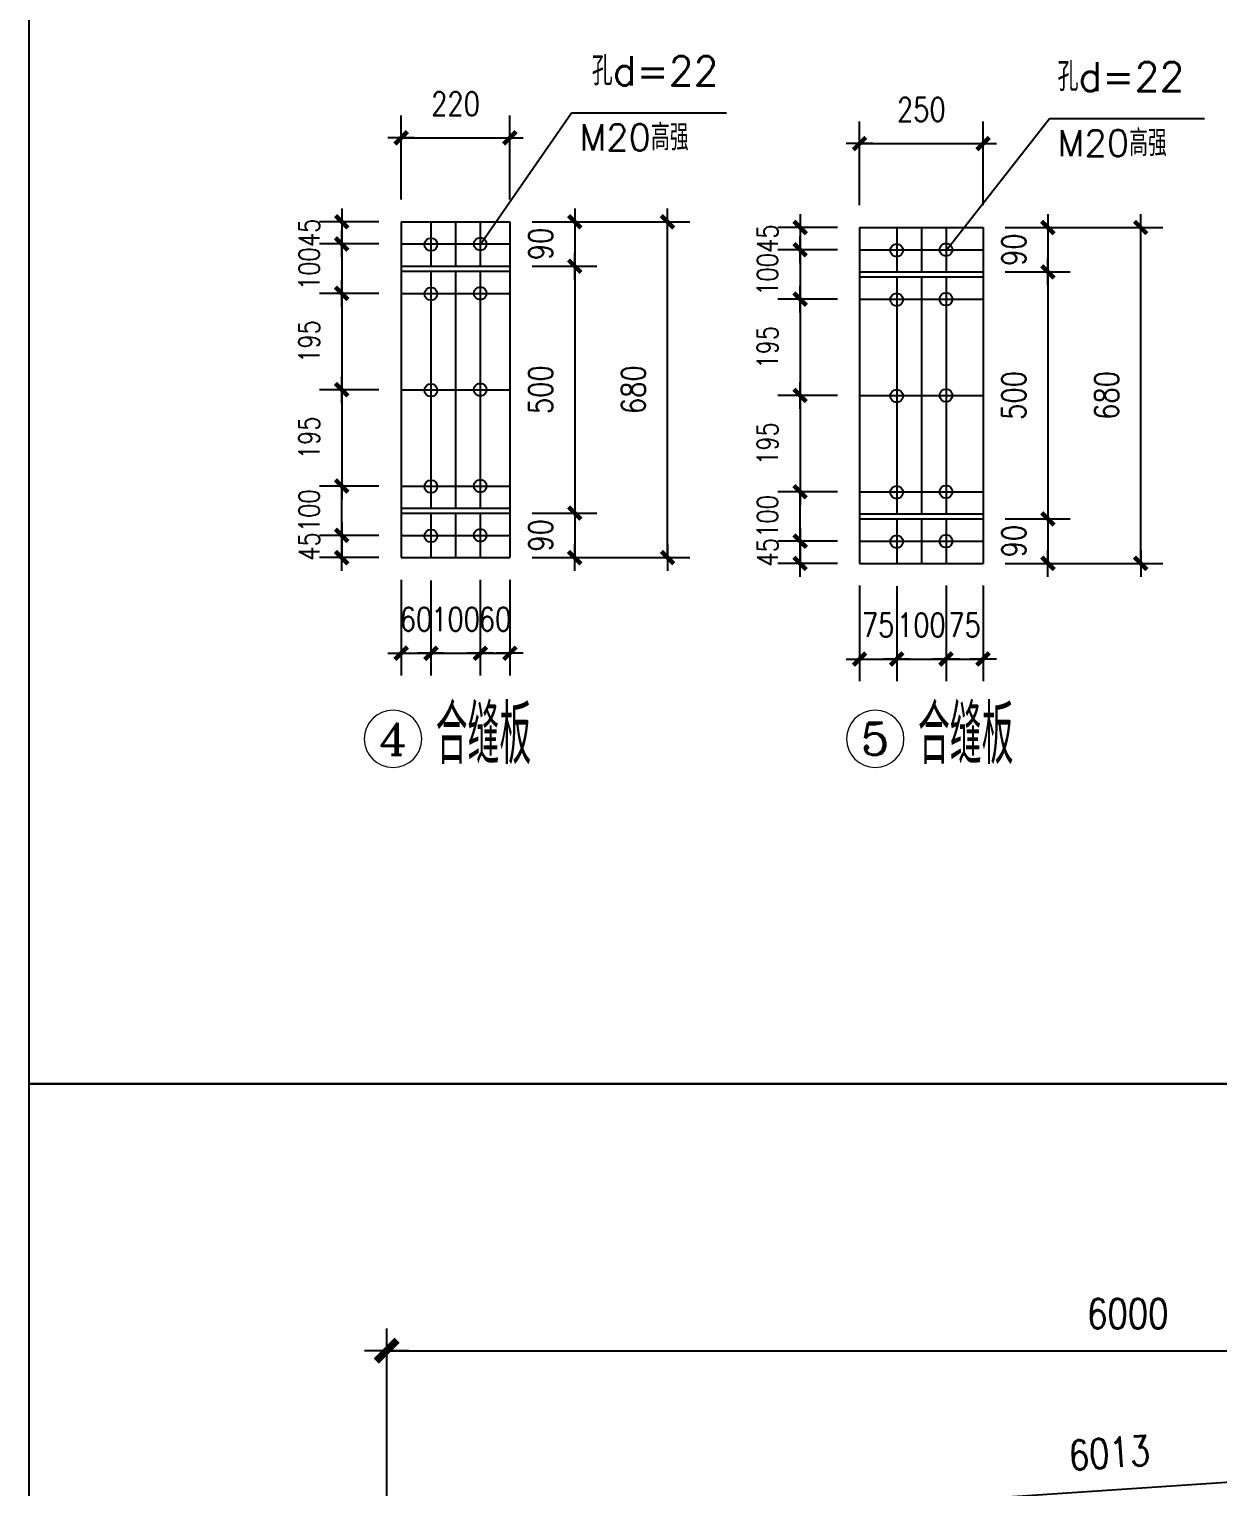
# Model space of a CAD drawing. Header units: millimetres. Extents: x 2451220 to 4527627, y -5186613 to -1639140.
# Drawn here: x 2500480 to 2505292, y -1775874 to -1769972 of the extents above; entities that cross this region are included whole.
import ezdxf
from ezdxf.enums import TextEntityAlignment as Align

# ---------------------------------------------------------------- set-up
doc = ezdxf.new("R2010")
doc.units = ezdxf.units.MM
doc.header["$LTSCALE"] = 1000
doc.header["$PDMODE"] = 34
doc.linetypes.add('CENTER', pattern=[50.8, 31.75, -6.35, 6.35, -6.35])
doc.layers.add('轴线层', color=1, linetype='CENTER', lineweight=15)
doc.layers.add('钢架', color=7, linetype='Continuous', lineweight=25)
doc.styles.add('COMPLEX', font='COMPLEX')
doc.styles.add('DIM_FONT', font='simplex.shx', dxfattribs={"width": 0.8, "bigfont": 'hztxt.shx'})
doc.styles.add('hz', font='gbenor.shx', dxfattribs={"width": 0.75, "height": 100, "bigfont": 'gbcbig.shx'})
doc.styles.get("Standard").update_dxf_attribs({"font": 'txt', "bigfont": 'gbcbig.shx'})
doc.dimstyles.new('WGH(1)', dxfattribs={"dimscale": 1.2, "dimtxt": 100, "dimasz": 0.5, "dimexe": 75, "dimexo": 75, "dimgap": 75, "dimtad": 1, "dimdec": 0, "dimzin": 0, "dimdsep": 46, "dimtxsty": 'DIM_FONT', "dimblk1": '_DIMX', "dimblk2": '_DIMX', "dimsah": 1, "dimcen": 0.09, "dimclrd": 3, "dimclre": 3, "dimclrt": 7, "dimadec": 0, "dimazin": 0, "dimtfac": 1, "dimtdec": 0, "dimtix": 1, "dimtmove": 2, "dimatfit": 3, "dimldrblk": '_DIMX', "dimfxl": 1, "dimtolj": 1, "dimtzin": 0, "dimarcsym": 0})
doc.dimstyles.new('WGH(2)', dxfattribs={"dimscale": 1.2, "dimtxt": 100, "dimasz": 0.5, "dimexe": 75, "dimexo": 75, "dimgap": 75, "dimtad": 1, "dimdec": 0, "dimlfac": 0.5, "dimzin": 0, "dimdsep": 46, "dimtxsty": 'DIM_FONT', "dimblk1": '_DIMX', "dimblk2": '_DIMX', "dimsah": 1, "dimcen": 0.09, "dimclrd": 3, "dimclre": 3, "dimclrt": 7, "dimadec": 0, "dimazin": 0, "dimtfac": 1, "dimtdec": 0, "dimtix": 1, "dimtmove": 2, "dimatfit": 3, "dimldrblk": '_DIMX', "dimfxl": 1, "dimtolj": 1, "dimtzin": 0, "dimarcsym": 0})

# ---------------------------------------------------------------- blocks, each defined once
blk = doc.blocks.new('轴线标号')
at = {"lineweight": 13}
blk.add_circle((0, 0), 0.5, dxfattribs=at)
at = {"layer": '钢架', "lineweight": 13, "style": 'COMPLEX', "width": 1.041667}
blk.add_attdef('A', text='', height=0.56, dxfattribs=at).set_placement((-0.25, -0.28), (0.25, -0.28), align=Align.FIT)
blk = doc.blocks.new('_DIMX')
blk.add_line((-150, 0), (150, 0))
at = {"const_width": 50}
blk.add_lwpolyline([(-70, -70), (70, 70)], dxfattribs=at)
blk = doc.blocks.new('*D2919')
at = {"color": 3, "lineweight": -2}
for p, q in [((2501896.2, -1770751.7), (2501655.4, -1770751.7)), ((2501745.4, -1770751.3), (2501745.4, -1770751)), ((2501745.4, -1770751.7), (2501745.4, -1770841.7)), ((2501896.2, -1770841.7), (2501655.4, -1770841.7)), ((2501745.4, -1770842), (2501745.4, -1770842.4))]:
    blk.add_line(p, q, dxfattribs=at)
at = {"layer": 'Defpoints', "color": 0}
for p in [(2501986.2, -1770751.7), (2501745.4, -1770841.7), (2501986.2, -1770841.7)]:
    blk.add_point(p, dxfattribs=at)
at = {"color": 3, "lineweight": -2, "xscale": 0.36, "yscale": 0.36, "zscale": 0.36}
for p, rotation in [((2501745.4, -1770751.7), 270), ((2501745.4, -1770841.7), 90)]:
    blk.add_blockref('_DIMX', p, dxfattribs=dict(at, rotation=rotation))
at = {"color": 7, "insert": (2501613.4, -1770796.7), "char_height": 84, "attachment_point": 5, "rotation": 90, "style": 'DIM_FONT'}
blk.add_mtext('\\A1;45', dxfattribs=at)
blk = doc.blocks.new('*D2920')
at = {"color": 3, "lineweight": -2}
for p, q in [((2501806.2, -1770841.7), (2501655.4, -1770841.7)), ((2501745.4, -1770841.3), (2501745.4, -1770841)), ((2501745.4, -1770841.7), (2501745.4, -1771041.7)), ((2501896.2, -1771041.7), (2501655.4, -1771041.7)), ((2501745.4, -1771042), (2501745.4, -1771042.4))]:
    blk.add_line(p, q, dxfattribs=at)
at = {"layer": 'Defpoints', "color": 0}
for p in [(2501896.2, -1770841.7), (2501745.4, -1771041.7), (2501986.2, -1771041.7)]:
    blk.add_point(p, dxfattribs=at)
at = {"color": 3, "lineweight": -2, "xscale": 0.36, "yscale": 0.36, "zscale": 0.36}
for p, rotation in [((2501745.4, -1770841.7), 270), ((2501745.4, -1771041.7), 90)]:
    blk.add_blockref('_DIMX', p, dxfattribs=dict(at, rotation=rotation))
at = {"color": 7, "insert": (2501613.4, -1770941.7), "char_height": 84, "attachment_point": 5, "rotation": 90, "style": 'DIM_FONT'}
blk.add_mtext('\\A1;100', dxfattribs=at)
blk = doc.blocks.new('*D2921')
at = {"color": 3, "lineweight": -2}
for p, q in [((2501896.2, -1771041.7), (2501655.4, -1771041.7)), ((2501745.4, -1771042), (2501745.4, -1771431.3)), ((2501896.2, -1771431.7), (2501655.4, -1771431.7))]:
    blk.add_line(p, q, dxfattribs=at)
at = {"layer": 'Defpoints', "color": 0}
for p in [(2501986.2, -1771041.7), (2501745.4, -1771431.7), (2501986.2, -1771431.7)]:
    blk.add_point(p, dxfattribs=at)
at = {"color": 3, "lineweight": -2, "xscale": 0.36, "yscale": 0.36, "zscale": 0.36}
for p, rotation in [((2501745.4, -1771041.7), 90), ((2501745.4, -1771431.7), 270)]:
    blk.add_blockref('_DIMX', p, dxfattribs=dict(at, rotation=rotation))
at = {"color": 7, "insert": (2501613.4, -1771236.7), "char_height": 84, "attachment_point": 5, "rotation": 90, "style": 'DIM_FONT'}
blk.add_mtext('\\A1;195', dxfattribs=at)
blk = doc.blocks.new('*D2922')
at = {"color": 3, "lineweight": -2}
for p, q in [((2501896.2, -1772021.7), (2501655.4, -1772021.7)), ((2501745.4, -1772021.3), (2501745.4, -1772021)), ((2501745.4, -1772021.7), (2501745.4, -1772111.7)), ((2501896.2, -1772111.7), (2501655.4, -1772111.7)), ((2501745.4, -1772112), (2501745.4, -1772112.4))]:
    blk.add_line(p, q, dxfattribs=at)
at = {"layer": 'Defpoints', "color": 0}
for p in [(2501986.2, -1772021.7), (2501745.4, -1772111.7), (2501986.2, -1772111.7)]:
    blk.add_point(p, dxfattribs=at)
at = {"color": 3, "lineweight": -2, "xscale": 0.36, "yscale": 0.36, "zscale": 0.36}
for p, rotation in [((2501745.4, -1772021.7), 270), ((2501745.4, -1772111.7), 90)]:
    blk.add_blockref('_DIMX', p, dxfattribs=dict(at, rotation=rotation))
at = {"color": 7, "insert": (2501613.4, -1772066.7), "char_height": 84, "attachment_point": 5, "rotation": 90, "style": 'DIM_FONT'}
blk.add_mtext('\\A1;45', dxfattribs=at)
blk = doc.blocks.new('*D2923')
at = {"color": 3, "lineweight": -2}
for p, q in [((2501986.2, -1770661.7), (2501986.2, -1770321.8)), ((2502426.2, -1770661.7), (2502426.2, -1770321.8)), ((2501986.6, -1770411.8), (2502425.9, -1770411.8))]:
    blk.add_line(p, q, dxfattribs=at)
at = {"layer": 'Defpoints', "color": 0}
for p in [(2502426.2, -1770411.8), (2501986.2, -1770751.7), (2502426.2, -1770751.7)]:
    blk.add_point(p, dxfattribs=at)
at = {"color": 3, "lineweight": -2, "xscale": 0.36, "yscale": 0.36, "zscale": 0.36, "rotation": 180}
blk.add_blockref('_DIMX', (2501986.2, -1770411.8), dxfattribs=at)
at = {"color": 3, "lineweight": -2, "xscale": 0.36, "yscale": 0.36, "zscale": 0.36}
blk.add_blockref('_DIMX', (2502426.2, -1770411.8), dxfattribs=at)
at = {"color": 7, "insert": (2502206.2, -1770273.8), "char_height": 96, "attachment_point": 5, "style": 'DIM_FONT'}
blk.add_mtext('\\A1;220', dxfattribs=at)
blk = doc.blocks.new('*D940')
at = {"color": 3, "lineweight": -2}
for p, q in [((2502516.2, -1770751.7), (2502778.6, -1770751.7)), ((2502688.6, -1770751.3), (2502688.6, -1770751)), ((2502688.6, -1770751.7), (2502688.6, -1770931.7)), ((2502516.2, -1770931.7), (2502778.6, -1770931.7)), ((2502688.6, -1770932), (2502688.6, -1770932.4))]:
    blk.add_line(p, q, dxfattribs=at)
at = {"layer": 'Defpoints', "color": 0}
for p in [(2502426.2, -1770751.7), (2502426.2, -1770931.7), (2502688.6, -1770931.7)]:
    blk.add_point(p, dxfattribs=at)
at = {"color": 3, "lineweight": -2, "xscale": 0.36, "yscale": 0.36, "zscale": 0.36}
for p, rotation in [((2502688.6, -1770751.7), 270), ((2502688.6, -1770931.7), 90)]:
    blk.add_blockref('_DIMX', p, dxfattribs=dict(at, rotation=rotation))
at = {"color": 7, "insert": (2502550.6, -1770841.7), "char_height": 96, "attachment_point": 5, "rotation": 90, "style": 'DIM_FONT'}
blk.add_mtext('\\A1;90', dxfattribs=at)
blk = doc.blocks.new('*D2924')
at = {"color": 3, "lineweight": -2}
for p, q in [((2502516.2, -1770931.7), (2502778.6, -1770931.7)), ((2502688.6, -1770932), (2502688.6, -1771931.3)), ((2502516.2, -1771931.7), (2502778.6, -1771931.7))]:
    blk.add_line(p, q, dxfattribs=at)
at = {"layer": 'Defpoints', "color": 0}
for p in [(2502426.2, -1770931.7), (2502426.2, -1771931.7), (2502688.6, -1771931.7)]:
    blk.add_point(p, dxfattribs=at)
at = {"color": 3, "lineweight": -2, "xscale": 0.36, "yscale": 0.36, "zscale": 0.36}
for p, rotation in [((2502688.6, -1770931.7), 90), ((2502688.6, -1771931.7), 270)]:
    blk.add_blockref('_DIMX', p, dxfattribs=dict(at, rotation=rotation))
at = {"color": 7, "insert": (2502550.6, -1771431.7), "char_height": 96, "attachment_point": 5, "rotation": 90, "style": 'DIM_FONT'}
blk.add_mtext('\\A1;500', dxfattribs=at)
blk = doc.blocks.new('*D2925')
at = {"color": 3, "lineweight": -2}
for p, q in [((2502516.2, -1771931.7), (2502778.6, -1771931.7)), ((2502688.6, -1771931.3), (2502688.6, -1771931)), ((2502688.6, -1771931.7), (2502688.6, -1772111.7)), ((2502516.2, -1772111.7), (2502778.6, -1772111.7)), ((2502688.6, -1772112), (2502688.6, -1772112.4))]:
    blk.add_line(p, q, dxfattribs=at)
at = {"layer": 'Defpoints', "color": 0}
for p in [(2502426.2, -1771931.7), (2502426.2, -1772111.7), (2502688.6, -1772111.7)]:
    blk.add_point(p, dxfattribs=at)
at = {"color": 3, "lineweight": -2, "xscale": 0.36, "yscale": 0.36, "zscale": 0.36}
for p, rotation in [((2502688.6, -1771931.7), 270), ((2502688.6, -1772111.7), 90)]:
    blk.add_blockref('_DIMX', p, dxfattribs=dict(at, rotation=rotation))
at = {"color": 7, "insert": (2502550.6, -1772021.7), "char_height": 96, "attachment_point": 5, "rotation": 90, "style": 'DIM_FONT'}
blk.add_mtext('\\A1;90', dxfattribs=at)
blk = doc.blocks.new('*D2926')
at = {"color": 3, "lineweight": -2}
for p, q in [((2502516.2, -1770751.7), (2503154.3, -1770751.7)), ((2503064.3, -1772111.3), (2503064.3, -1770752)), ((2502516.2, -1772111.7), (2503154.3, -1772111.7))]:
    blk.add_line(p, q, dxfattribs=at)
at = {"layer": 'Defpoints', "color": 0}
for p in [(2502426.2, -1770751.7), (2503064.3, -1770751.7), (2502426.2, -1772111.7)]:
    blk.add_point(p, dxfattribs=at)
at = {"color": 3, "lineweight": -2, "xscale": 0.36, "yscale": 0.36, "zscale": 0.36}
for p, rotation in [((2503064.3, -1770751.7), 90), ((2503064.3, -1772111.7), 270)]:
    blk.add_blockref('_DIMX', p, dxfattribs=dict(at, rotation=rotation))
at = {"color": 7, "insert": (2502926.3, -1771431.7), "char_height": 96, "attachment_point": 5, "rotation": 90, "style": 'DIM_FONT'}
blk.add_mtext('\\A1;680', dxfattribs=at)
blk = doc.blocks.new('*D941')
at = {"color": 3, "lineweight": -2}
for p, q in [((2501986.2, -1772201.7), (2501986.2, -1772589.1)), ((2502106.5, -1772203.8), (2502106.5, -1772589.1)), ((2501985.9, -1772499.1), (2501985.5, -1772499.1)), ((2501986.2, -1772499.1), (2502106.5, -1772499.1)), ((2502106.8, -1772499.1), (2502107.2, -1772499.1))]:
    blk.add_line(p, q, dxfattribs=at)
at = {"layer": 'Defpoints', "color": 0}
for p in [(2501986.2, -1772111.7), (2502106.5, -1772113.8), (2502106.5, -1772499.1)]:
    blk.add_point(p, dxfattribs=at)
at = {"color": 3, "lineweight": -2, "xscale": 0.36, "yscale": 0.36, "zscale": 0.36}
blk.add_blockref('_DIMX', (2501986.2, -1772499.1), dxfattribs=at)
at = {"color": 3, "lineweight": -2, "xscale": 0.36, "yscale": 0.36, "zscale": 0.36, "rotation": 180}
blk.add_blockref('_DIMX', (2502106.5, -1772499.1), dxfattribs=at)
at = {"color": 7, "insert": (2502046.3, -1772361.1), "char_height": 96, "attachment_point": 5, "style": 'DIM_FONT'}
blk.add_mtext('\\A1;60', dxfattribs=at)
blk = doc.blocks.new('*D2927')
at = {"color": 3, "lineweight": -2}
for p, q in [((2502106.5, -1772203.8), (2502106.5, -1772589.1)), ((2502306.2, -1772201.7), (2502306.2, -1772589.1)), ((2502106.1, -1772499.1), (2502105.7, -1772499.1)), ((2502106.5, -1772499.1), (2502306.2, -1772499.1)), ((2502306.6, -1772499.1), (2502306.9, -1772499.1))]:
    blk.add_line(p, q, dxfattribs=at)
at = {"layer": 'Defpoints', "color": 0}
for p in [(2502106.5, -1772113.8), (2502306.2, -1772111.7), (2502306.2, -1772499.1)]:
    blk.add_point(p, dxfattribs=at)
at = {"color": 3, "lineweight": -2, "xscale": 0.36, "yscale": 0.36, "zscale": 0.36}
blk.add_blockref('_DIMX', (2502106.5, -1772499.1), dxfattribs=at)
at = {"color": 3, "lineweight": -2, "xscale": 0.36, "yscale": 0.36, "zscale": 0.36, "rotation": 180}
blk.add_blockref('_DIMX', (2502306.2, -1772499.1), dxfattribs=at)
at = {"color": 7, "insert": (2502206.3, -1772361.1), "char_height": 96, "attachment_point": 5, "style": 'DIM_FONT'}
blk.add_mtext('\\A1;100', dxfattribs=at)
blk = doc.blocks.new('*D2928')
at = {"color": 3, "lineweight": -2}
for p, q in [((2502306.2, -1772201.7), (2502306.2, -1772589.1)), ((2502426.2, -1772201.7), (2502426.2, -1772589.1)), ((2502305.9, -1772499.1), (2502305.5, -1772499.1)), ((2502306.2, -1772499.1), (2502426.2, -1772499.1)), ((2502426.6, -1772499.1), (2502426.9, -1772499.1))]:
    blk.add_line(p, q, dxfattribs=at)
at = {"layer": 'Defpoints', "color": 0}
for p in [(2502306.2, -1772111.7), (2502426.2, -1772111.7), (2502426.2, -1772499.1)]:
    blk.add_point(p, dxfattribs=at)
at = {"color": 3, "lineweight": -2, "xscale": 0.36, "yscale": 0.36, "zscale": 0.36}
blk.add_blockref('_DIMX', (2502306.2, -1772499.1), dxfattribs=at)
at = {"color": 3, "lineweight": -2, "xscale": 0.36, "yscale": 0.36, "zscale": 0.36, "rotation": 180}
blk.add_blockref('_DIMX', (2502426.2, -1772499.1), dxfattribs=at)
at = {"color": 7, "insert": (2502366.2, -1772361.1), "char_height": 96, "attachment_point": 5, "style": 'DIM_FONT'}
blk.add_mtext('\\A1;60', dxfattribs=at)
blk = doc.blocks.new('*D2929')
at = {"color": 3, "lineweight": -2}
for p, q in [((2501896.2, -1771821.7), (2501655.4, -1771821.7)), ((2501745.4, -1771821.3), (2501745.4, -1771821)), ((2501745.4, -1772021.7), (2501745.4, -1771821.7)), ((2501806.2, -1772021.7), (2501655.4, -1772021.7)), ((2501745.4, -1772022), (2501745.4, -1772022.4))]:
    blk.add_line(p, q, dxfattribs=at)
at = {"layer": 'Defpoints', "color": 0}
for p in [(2501745.4, -1771821.7), (2501986.2, -1771821.7), (2501896.2, -1772021.7)]:
    blk.add_point(p, dxfattribs=at)
at = {"color": 3, "lineweight": -2, "xscale": 0.36, "yscale": 0.36, "zscale": 0.36}
for p, rotation in [((2501745.4, -1771821.7), 270), ((2501745.4, -1772021.7), 90)]:
    blk.add_blockref('_DIMX', p, dxfattribs=dict(at, rotation=rotation))
at = {"color": 7, "insert": (2501613.4, -1771921.7), "char_height": 84, "attachment_point": 5, "rotation": 90, "style": 'DIM_FONT'}
blk.add_mtext('\\A1;100', dxfattribs=at)
blk = doc.blocks.new('*D942')
at = {"color": 3, "lineweight": -2}
for p, q in [((2501896.2, -1771431.7), (2501655.4, -1771431.7)), ((2501745.4, -1771432), (2501745.4, -1771821.3)), ((2501896.2, -1771821.7), (2501655.4, -1771821.7))]:
    blk.add_line(p, q, dxfattribs=at)
at = {"layer": 'Defpoints', "color": 0}
for p in [(2501986.2, -1771431.7), (2501745.4, -1771821.7), (2501986.2, -1771821.7)]:
    blk.add_point(p, dxfattribs=at)
at = {"color": 3, "lineweight": -2, "xscale": 0.36, "yscale": 0.36, "zscale": 0.36}
for p, rotation in [((2501745.4, -1771431.7), 90), ((2501745.4, -1771821.7), 270)]:
    blk.add_blockref('_DIMX', p, dxfattribs=dict(at, rotation=rotation))
at = {"color": 7, "insert": (2501613.4, -1771626.7), "char_height": 84, "attachment_point": 5, "rotation": 90, "style": 'DIM_FONT'}
blk.add_mtext('\\A1;195', dxfattribs=at)
blk = doc.blocks.new('*D2930')
at = {"color": 3, "lineweight": -2}
for p, q in [((2503751.8, -1770775), (2503511, -1770775)), ((2503601, -1770774.6), (2503601, -1770774.2)), ((2503601, -1770775), (2503601, -1770865)), ((2503751.8, -1770865), (2503511, -1770865)), ((2503601, -1770865.3), (2503601, -1770865.7))]:
    blk.add_line(p, q, dxfattribs=at)
at = {"layer": 'Defpoints', "color": 0}
for p in [(2503841.8, -1770775), (2503601, -1770865), (2503841.8, -1770865)]:
    blk.add_point(p, dxfattribs=at)
at = {"color": 3, "lineweight": -2, "xscale": 0.36, "yscale": 0.36, "zscale": 0.36}
for p, rotation in [((2503601, -1770775), 270), ((2503601, -1770865), 90)]:
    blk.add_blockref('_DIMX', p, dxfattribs=dict(at, rotation=rotation))
at = {"color": 7, "insert": (2503469, -1770820), "char_height": 84, "attachment_point": 5, "rotation": 90, "style": 'DIM_FONT'}
blk.add_mtext('\\A1;45', dxfattribs=at)
blk = doc.blocks.new('*D2931')
at = {"color": 3, "lineweight": -2}
for p, q in [((2503661.8, -1770865), (2503511, -1770865)), ((2503601, -1770864.6), (2503601, -1770864.2)), ((2503601, -1770865), (2503601, -1771065)), ((2503751.8, -1771065), (2503511, -1771065)), ((2503601, -1771065.3), (2503601, -1771065.7))]:
    blk.add_line(p, q, dxfattribs=at)
at = {"layer": 'Defpoints', "color": 0}
for p in [(2503751.8, -1770865), (2503601, -1771065), (2503841.8, -1771065)]:
    blk.add_point(p, dxfattribs=at)
at = {"color": 3, "lineweight": -2, "xscale": 0.36, "yscale": 0.36, "zscale": 0.36}
for p, rotation in [((2503601, -1770865), 270), ((2503601, -1771065), 90)]:
    blk.add_blockref('_DIMX', p, dxfattribs=dict(at, rotation=rotation))
at = {"color": 7, "insert": (2503469, -1770965), "char_height": 84, "attachment_point": 5, "rotation": 90, "style": 'DIM_FONT'}
blk.add_mtext('\\A1;100', dxfattribs=at)
blk = doc.blocks.new('*D2932')
at = {"color": 3, "lineweight": -2}
for p, q in [((2503751.8, -1771065), (2503511, -1771065)), ((2503601, -1771065.3), (2503601, -1771454.6)), ((2503751.8, -1771455), (2503511, -1771455))]:
    blk.add_line(p, q, dxfattribs=at)
at = {"layer": 'Defpoints', "color": 0}
for p in [(2503841.8, -1771065), (2503601, -1771455), (2503841.8, -1771455)]:
    blk.add_point(p, dxfattribs=at)
at = {"color": 3, "lineweight": -2, "xscale": 0.36, "yscale": 0.36, "zscale": 0.36}
for p, rotation in [((2503601, -1771065), 90), ((2503601, -1771455), 270)]:
    blk.add_blockref('_DIMX', p, dxfattribs=dict(at, rotation=rotation))
at = {"color": 7, "insert": (2503469, -1771260), "char_height": 84, "attachment_point": 5, "rotation": 90, "style": 'DIM_FONT'}
blk.add_mtext('\\A1;195', dxfattribs=at)
blk = doc.blocks.new('*D2933')
at = {"color": 3, "lineweight": -2}
for p, q in [((2503751.8, -1772045), (2503511, -1772045)), ((2503601, -1772044.6), (2503601, -1772044.2)), ((2503601, -1772045), (2503601, -1772135)), ((2503751.8, -1772135), (2503511, -1772135)), ((2503601, -1772135.3), (2503601, -1772135.7))]:
    blk.add_line(p, q, dxfattribs=at)
at = {"layer": 'Defpoints', "color": 0}
for p in [(2503841.8, -1772045), (2503601, -1772135), (2503841.8, -1772135)]:
    blk.add_point(p, dxfattribs=at)
at = {"color": 3, "lineweight": -2, "xscale": 0.36, "yscale": 0.36, "zscale": 0.36}
for p, rotation in [((2503601, -1772045), 270), ((2503601, -1772135), 90)]:
    blk.add_blockref('_DIMX', p, dxfattribs=dict(at, rotation=rotation))
at = {"color": 7, "insert": (2503469, -1772090), "char_height": 84, "attachment_point": 5, "rotation": 90, "style": 'DIM_FONT'}
blk.add_mtext('\\A1;45', dxfattribs=at)
blk = doc.blocks.new('*D2934')
at = {"color": 3, "lineweight": -2}
for p, q in [((2503841.8, -1770685), (2503841.8, -1770345.1)), ((2504341.8, -1770685), (2504341.8, -1770345.1)), ((2503842.2, -1770435.1), (2504341.5, -1770435.1))]:
    blk.add_line(p, q, dxfattribs=at)
at = {"layer": 'Defpoints', "color": 0}
for p in [(2504341.8, -1770435.1), (2503841.8, -1770775), (2504341.8, -1770775)]:
    blk.add_point(p, dxfattribs=at)
at = {"color": 3, "lineweight": -2, "xscale": 0.36, "yscale": 0.36, "zscale": 0.36, "rotation": 180}
blk.add_blockref('_DIMX', (2503841.8, -1770435.1), dxfattribs=at)
at = {"color": 3, "lineweight": -2, "xscale": 0.36, "yscale": 0.36, "zscale": 0.36}
blk.add_blockref('_DIMX', (2504341.8, -1770435.1), dxfattribs=at)
at = {"color": 7, "insert": (2504091.8, -1770297.1), "char_height": 96, "attachment_point": 5, "style": 'DIM_FONT'}
blk.add_mtext('\\A1;250', dxfattribs=at)
blk = doc.blocks.new('*D943')
at = {"color": 3, "lineweight": -2}
for p, q in [((2504431.8, -1770775), (2504694.2, -1770775)), ((2504604.2, -1770774.6), (2504604.2, -1770774.2)), ((2504604.2, -1770775), (2504604.2, -1770955)), ((2504431.8, -1770955), (2504694.2, -1770955)), ((2504604.2, -1770955.3), (2504604.2, -1770955.7))]:
    blk.add_line(p, q, dxfattribs=at)
at = {"layer": 'Defpoints', "color": 0}
for p in [(2504341.8, -1770775), (2504341.8, -1770955), (2504604.2, -1770955)]:
    blk.add_point(p, dxfattribs=at)
at = {"color": 3, "lineweight": -2, "xscale": 0.36, "yscale": 0.36, "zscale": 0.36}
for p, rotation in [((2504604.2, -1770775), 270), ((2504604.2, -1770955), 90)]:
    blk.add_blockref('_DIMX', p, dxfattribs=dict(at, rotation=rotation))
at = {"color": 7, "insert": (2504466.2, -1770865), "char_height": 96, "attachment_point": 5, "rotation": 90, "style": 'DIM_FONT'}
blk.add_mtext('\\A1;90', dxfattribs=at)
blk = doc.blocks.new('*D2935')
at = {"color": 3, "lineweight": -2}
for p, q in [((2504431.8, -1770955), (2504694.2, -1770955)), ((2504604.2, -1770955.3), (2504604.2, -1771954.6)), ((2504431.8, -1771955), (2504694.2, -1771955))]:
    blk.add_line(p, q, dxfattribs=at)
at = {"layer": 'Defpoints', "color": 0}
for p in [(2504341.8, -1770955), (2504341.8, -1771955), (2504604.2, -1771955)]:
    blk.add_point(p, dxfattribs=at)
at = {"color": 3, "lineweight": -2, "xscale": 0.36, "yscale": 0.36, "zscale": 0.36}
for p, rotation in [((2504604.2, -1770955), 90), ((2504604.2, -1771955), 270)]:
    blk.add_blockref('_DIMX', p, dxfattribs=dict(at, rotation=rotation))
at = {"color": 7, "insert": (2504466.2, -1771455), "char_height": 96, "attachment_point": 5, "rotation": 90, "style": 'DIM_FONT'}
blk.add_mtext('\\A1;500', dxfattribs=at)
blk = doc.blocks.new('*D2936')
at = {"color": 3, "lineweight": -2}
for p, q in [((2504431.8, -1771955), (2504694.2, -1771955)), ((2504604.2, -1771954.6), (2504604.2, -1771954.2)), ((2504604.2, -1771955), (2504604.2, -1772135)), ((2504431.8, -1772135), (2504694.2, -1772135)), ((2504604.2, -1772135.3), (2504604.2, -1772135.7))]:
    blk.add_line(p, q, dxfattribs=at)
at = {"layer": 'Defpoints', "color": 0}
for p in [(2504341.8, -1771955), (2504341.8, -1772135), (2504604.2, -1772135)]:
    blk.add_point(p, dxfattribs=at)
at = {"color": 3, "lineweight": -2, "xscale": 0.36, "yscale": 0.36, "zscale": 0.36}
for p, rotation in [((2504604.2, -1771955), 270), ((2504604.2, -1772135), 90)]:
    blk.add_blockref('_DIMX', p, dxfattribs=dict(at, rotation=rotation))
at = {"color": 7, "insert": (2504466.2, -1772045), "char_height": 96, "attachment_point": 5, "rotation": 90, "style": 'DIM_FONT'}
blk.add_mtext('\\A1;90', dxfattribs=at)
blk = doc.blocks.new('*D2937')
at = {"color": 3, "lineweight": -2}
for p, q in [((2504431.8, -1770775), (2505069.8, -1770775)), ((2504979.8, -1772134.6), (2504979.8, -1770775.3)), ((2504431.8, -1772135), (2505069.8, -1772135))]:
    blk.add_line(p, q, dxfattribs=at)
at = {"layer": 'Defpoints', "color": 0}
for p in [(2504341.8, -1770775), (2504979.8, -1770775), (2504341.8, -1772135)]:
    blk.add_point(p, dxfattribs=at)
at = {"color": 3, "lineweight": -2, "xscale": 0.36, "yscale": 0.36, "zscale": 0.36}
for p, rotation in [((2504979.8, -1770775), 90), ((2504979.8, -1772135), 270)]:
    blk.add_blockref('_DIMX', p, dxfattribs=dict(at, rotation=rotation))
at = {"color": 7, "insert": (2504841.8, -1771455), "char_height": 96, "attachment_point": 5, "rotation": 90, "style": 'DIM_FONT'}
blk.add_mtext('\\A1;680', dxfattribs=at)
blk = doc.blocks.new('*D944')
at = {"color": 3, "lineweight": -2}
for p, q in [((2503841.8, -1772225), (2503841.8, -1772612.4)), ((2503992.1, -1772227.1), (2503992.1, -1772612.4)), ((2503841.5, -1772522.4), (2503841.1, -1772522.4)), ((2503841.8, -1772522.4), (2503992.1, -1772522.4)), ((2503992.4, -1772522.4), (2503992.8, -1772522.4))]:
    blk.add_line(p, q, dxfattribs=at)
at = {"layer": 'Defpoints', "color": 0}
for p in [(2503841.8, -1772135), (2503992.1, -1772137.1), (2503992.1, -1772522.4)]:
    blk.add_point(p, dxfattribs=at)
at = {"color": 3, "lineweight": -2, "xscale": 0.36, "yscale": 0.36, "zscale": 0.36}
blk.add_blockref('_DIMX', (2503841.8, -1772522.4), dxfattribs=at)
at = {"color": 3, "lineweight": -2, "xscale": 0.36, "yscale": 0.36, "zscale": 0.36, "rotation": 180}
blk.add_blockref('_DIMX', (2503992.1, -1772522.4), dxfattribs=at)
at = {"color": 7, "insert": (2503916.9, -1772384.4), "char_height": 96, "attachment_point": 5, "style": 'DIM_FONT'}
blk.add_mtext('\\A1;75', dxfattribs=at)
blk = doc.blocks.new('*D2938')
at = {"color": 3, "lineweight": -2}
for p, q in [((2503992.1, -1772227.1), (2503992.1, -1772612.4)), ((2504191.8, -1772225), (2504191.8, -1772612.4)), ((2503991.7, -1772522.4), (2503991.3, -1772522.4)), ((2503992.1, -1772522.4), (2504191.8, -1772522.4)), ((2504192.2, -1772522.4), (2504192.5, -1772522.4))]:
    blk.add_line(p, q, dxfattribs=at)
at = {"layer": 'Defpoints', "color": 0}
for p in [(2503992.1, -1772137.1), (2504191.8, -1772135), (2504191.8, -1772522.4)]:
    blk.add_point(p, dxfattribs=at)
at = {"color": 3, "lineweight": -2, "xscale": 0.36, "yscale": 0.36, "zscale": 0.36}
blk.add_blockref('_DIMX', (2503992.1, -1772522.4), dxfattribs=at)
at = {"color": 3, "lineweight": -2, "xscale": 0.36, "yscale": 0.36, "zscale": 0.36, "rotation": 180}
blk.add_blockref('_DIMX', (2504191.8, -1772522.4), dxfattribs=at)
at = {"color": 7, "insert": (2504091.9, -1772384.4), "char_height": 96, "attachment_point": 5, "style": 'DIM_FONT'}
blk.add_mtext('\\A1;100', dxfattribs=at)
blk = doc.blocks.new('*D2939')
at = {"color": 3, "lineweight": -2}
for p, q in [((2504191.8, -1772225), (2504191.8, -1772612.4)), ((2504341.8, -1772225), (2504341.8, -1772612.4)), ((2504191.5, -1772522.4), (2504191.1, -1772522.4)), ((2504191.8, -1772522.4), (2504341.8, -1772522.4)), ((2504342.2, -1772522.4), (2504342.5, -1772522.4))]:
    blk.add_line(p, q, dxfattribs=at)
at = {"layer": 'Defpoints', "color": 0}
for p in [(2504191.8, -1772135), (2504341.8, -1772135), (2504341.8, -1772522.4)]:
    blk.add_point(p, dxfattribs=at)
at = {"color": 3, "lineweight": -2, "xscale": 0.36, "yscale": 0.36, "zscale": 0.36}
blk.add_blockref('_DIMX', (2504191.8, -1772522.4), dxfattribs=at)
at = {"color": 3, "lineweight": -2, "xscale": 0.36, "yscale": 0.36, "zscale": 0.36, "rotation": 180}
blk.add_blockref('_DIMX', (2504341.8, -1772522.4), dxfattribs=at)
at = {"color": 7, "insert": (2504266.8, -1772384.4), "char_height": 96, "attachment_point": 5, "style": 'DIM_FONT'}
blk.add_mtext('\\A1;75', dxfattribs=at)
blk = doc.blocks.new('*D2940')
at = {"color": 3, "lineweight": -2}
for p, q in [((2503751.8, -1771845), (2503511, -1771845)), ((2503601, -1771844.6), (2503601, -1771844.2)), ((2503601, -1772045), (2503601, -1771845)), ((2503661.8, -1772045), (2503511, -1772045)), ((2503601, -1772045.3), (2503601, -1772045.7))]:
    blk.add_line(p, q, dxfattribs=at)
at = {"layer": 'Defpoints', "color": 0}
for p in [(2503601, -1771845), (2503841.8, -1771845), (2503751.8, -1772045)]:
    blk.add_point(p, dxfattribs=at)
at = {"color": 3, "lineweight": -2, "xscale": 0.36, "yscale": 0.36, "zscale": 0.36}
for p, rotation in [((2503601, -1771845), 270), ((2503601, -1772045), 90)]:
    blk.add_blockref('_DIMX', p, dxfattribs=dict(at, rotation=rotation))
at = {"color": 7, "insert": (2503469, -1771945), "char_height": 84, "attachment_point": 5, "rotation": 90, "style": 'DIM_FONT'}
blk.add_mtext('\\A1;100', dxfattribs=at)
blk = doc.blocks.new('*D945')
at = {"color": 3, "lineweight": -2}
for p, q in [((2503751.8, -1771455), (2503511, -1771455)), ((2503601, -1771455.3), (2503601, -1771844.6)), ((2503751.8, -1771845), (2503511, -1771845))]:
    blk.add_line(p, q, dxfattribs=at)
at = {"layer": 'Defpoints', "color": 0}
for p in [(2503841.8, -1771455), (2503601, -1771845), (2503841.8, -1771845)]:
    blk.add_point(p, dxfattribs=at)
at = {"color": 3, "lineweight": -2, "xscale": 0.36, "yscale": 0.36, "zscale": 0.36}
for p, rotation in [((2503601, -1771455), 90), ((2503601, -1771845), 270)]:
    blk.add_blockref('_DIMX', p, dxfattribs=dict(at, rotation=rotation))
at = {"color": 7, "insert": (2503469, -1771650), "char_height": 84, "attachment_point": 5, "rotation": 90, "style": 'DIM_FONT'}
blk.add_mtext('\\A1;195', dxfattribs=at)
blk = doc.blocks.new('*D2950')
at = {"color": 3, "lineweight": -2}
for p, q in [((2507921.5, -1776563.7), (2507857.1, -1775596.9)), ((2501863.7, -1776086.6), (2507862.5, -1775686.7)), ((2501921.5, -1776963.7), (2501857.1, -1775996.9))]:
    blk.add_line(p, q, dxfattribs=at)
at = {"layer": 'Defpoints', "color": 0}
for p in [(2507863.1, -1775686.7), (2507927.5, -1776653.5), (2501927.5, -1777053.5)]:
    blk.add_point(p, dxfattribs=at)
at = {"color": 3, "lineweight": -2, "xscale": 0.6, "yscale": 0.6, "zscale": 0.6}
for p, rotation in [((2507863.1, -1775686.7), 3.814074834285632), ((2501863.1, -1776086.7), 183.8140748342857)]:
    blk.add_blockref('_DIMX', p, dxfattribs=dict(at, rotation=rotation))
at = {"color": 7, "insert": (2504853.1, -1775737), "char_height": 120, "attachment_point": 5, "rotation": 3.81407, "style": 'DIM_FONT'}
blk.add_mtext('\\A1;6013', dxfattribs=at)
blk = doc.blocks.new('*D951')
at = {"color": 3, "lineweight": -2}
for p, q in [((2501927.5, -1776963.5), (2501927.5, -1775233.2)), ((2507927.5, -1776563.5), (2507927.5, -1775233.2)), ((2501928.1, -1775323.2), (2507926.9, -1775323.2))]:
    blk.add_line(p, q, dxfattribs=at)
at = {"layer": 'Defpoints', "color": 0}
for p in [(2507927.5, -1775323.2), (2507927.5, -1776653.5), (2501927.5, -1777053.5)]:
    blk.add_point(p, dxfattribs=at)
at = {"color": 3, "lineweight": -2, "xscale": 0.6, "yscale": 0.6, "zscale": 0.6, "rotation": 180}
blk.add_blockref('_DIMX', (2501927.5, -1775323.2), dxfattribs=at)
at = {"color": 3, "lineweight": -2, "xscale": 0.6, "yscale": 0.6, "zscale": 0.6}
blk.add_blockref('_DIMX', (2507927.5, -1775323.2), dxfattribs=at)
at = {"color": 7, "insert": (2504927.5, -1775173.2), "char_height": 120, "attachment_point": 5, "style": 'DIM_FONT'}
blk.add_mtext('\\A1;6000', dxfattribs=at)

msp = doc.modelspace()

# ---------------------------------------------------------------- linework, layer by layer
for p, q in [((2502675.6, -1770312.1), (2502304.9, -1770848.1)), ((2503302.8, -1770312.1), (2502675.6, -1770312.1)), ((2504611.2, -1770335.4), (2504190.5, -1770871.4)), ((2505238.4, -1770335.4), (2504611.2, -1770335.4)), ((2501986.2, -1770751.7), (2501986.2, -1772111.7)), ((2501986.2, -1770751.7), (2502426.2, -1770751.7)), ((2502206.2, -1770751.7), (2502206.2, -1770931.7)), ((2502306.2, -1770751.7), (2502306.2, -1770931.7)), ((2502426.2, -1770751.7), (2502426.2, -1772111.7)), ((2502106.5, -1770753.8), (2502106.5, -1770933.8)), ((2503841.8, -1770775), (2503841.8, -1772135)), ((2503841.8, -1770775), (2504341.8, -1770775)), ((2503992.1, -1770777.1), (2503992.1, -1770957.1)), ((2504091.8, -1770775), (2504091.8, -1770955)), ((2504191.8, -1770775), (2504191.8, -1770955)), ((2504341.8, -1770775), (2504341.8, -1772135)), ((2501986.2, -1770841.7), (2502426.2, -1770841.7)), ((2503841.8, -1770865), (2504341.8, -1770865)), ((2501986.2, -1770931.7), (2502426.2, -1770931.7)), ((2501986.2, -1770951.7), (2502426.2, -1770951.7)), ((2502106.5, -1770953.8), (2502106.5, -1771913.8)), ((2502206.2, -1770951.7), (2502206.2, -1771911.7)), ((2502306.2, -1770951.7), (2502306.2, -1771911.7)), ((2503841.8, -1770955), (2504341.8, -1770955)), ((2503841.8, -1770975), (2504341.8, -1770975)), ((2503992.1, -1770977.1), (2503992.1, -1771937.1)), ((2504091.8, -1770975), (2504091.8, -1771935)), ((2504191.8, -1770975), (2504191.8, -1771935)), ((2501986.2, -1771041.7), (2502426.2, -1771041.7)), ((2503841.8, -1771065), (2504341.8, -1771065)), ((2501986.2, -1771431.7), (2502426.2, -1771431.7)), ((2503841.8, -1771455), (2504341.8, -1771455)), ((2501986.2, -1771821.7), (2502426.2, -1771821.7)), ((2503841.8, -1771845), (2504341.8, -1771845)), ((2501986.2, -1771911.7), (2502426.2, -1771911.7)), ((2501986.2, -1771931.7), (2502426.2, -1771931.7)), ((2502206.2, -1771931.7), (2502206.2, -1772111.7)), ((2502306.2, -1771931.7), (2502306.2, -1772111.7)), ((2502106.5, -1771933.8), (2502106.5, -1772113.8)), ((2503841.8, -1771935), (2504341.8, -1771935)), ((2503841.8, -1771955), (2504341.8, -1771955)), ((2503992.1, -1771957.1), (2503992.1, -1772137.1)), ((2504091.8, -1771955), (2504091.8, -1772135)), ((2504191.8, -1771955), (2504191.8, -1772135)), ((2501986.2, -1772021.7), (2502426.2, -1772021.7)), ((2503841.8, -1772045), (2504341.8, -1772045)), ((2501986.2, -1772111.7), (2502426.2, -1772111.7)), ((2503841.8, -1772135), (2504341.8, -1772135))]:
    msp.add_line(p, q)
for points in [[(2515622.4, -1774242.5), (2500480.2, -1774242.5), (2500480.2, -1763219), (2515622.4, -1763219)], [(2500480.2, -1774242.5), (2516847.2, -1774242.5), (2516847.2, -1785986.7), (2500480.2, -1785986.7)]]:
    msp.add_lwpolyline(points, close=True)
for centre in [(2502106.5, -1770843.8), (2502306.2, -1770841.7), (2503992.1, -1770867.1), (2504191.8, -1770865), (2502106.5, -1771043.8), (2502306.2, -1771041.7), (2503992.1, -1771067.1), (2504191.8, -1771065), (2502106.5, -1771433.8), (2502306.2, -1771431.7), (2503992.1, -1771457.1), (2504191.8, -1771455), (2502106.5, -1771823.8), (2502306.2, -1771821.7), (2503992.1, -1771847.1), (2504191.8, -1771845), (2502106.5, -1772023.8), (2502306.2, -1772021.7), (2503992.1, -1772047.1), (2504191.8, -1772045)]:
    msp.add_circle(centre, 26)

# ---------------------------------------------------------------- block references
ref = msp.add_blockref('轴线标号', (2501953.2, -1772845.6), dxfattribs=dict(xscale=-232.4988107294776, yscale=232.4988107294776, zscale=232.4988107293054))
ref.add_attrib('A', '4', dxfattribs={"layer": '钢架', "lineweight": 13, "height": 130.2, "style": 'COMPLEX', "width": 1.171875}).set_placement((2501895.1, -1772910.7), (2502011.3, -1772910.7), align=Align.FIT)
ref = msp.add_blockref('轴线标号', (2503905.3, -1772845.6), dxfattribs=dict(xscale=-232.4988107294776, yscale=232.4988107294776, zscale=232.4988107293054))
ref.add_attrib('A', '5', dxfattribs={"layer": '钢架', "lineweight": 13, "height": 130.2, "style": 'COMPLEX', "width": 1.339286}).set_placement((2503847.2, -1772910.7), (2503963.5, -1772910.7), align=Align.FIT)

# ---------------------------------------------------------------- texts
at = {"layer": '轴线层', "color": 0, "linetype": 'ByBlock', "attachment_point": 1}
for s, insert, char_height, own_width in [('孔d=22', (2502757.8, -1770081.8), 117.6, 1446.473), ('孔d=22', (2504643.4, -1770105.1), 117.6, 1446.473), ('M20高强', (2502707.2, -1770357), 105.84, 1301.826), ('M20高强', (2504642.8, -1770380.3), 105.84, 1301.826)]:
    msp.add_mtext_dynamic_manual_height_columns(s, width=1506.743, gutter_width=12.5, heights=[336], dxfattribs=dict(at, insert=insert, char_height=char_height)).dxf.set("width", own_width)
at = {"layer": '钢架', "lineweight": 13, "char_height": 238.88, "width": 978.981, "attachment_point": 1, "style": 'hz'}
for insert in [(2502125.9, -1772708.5), (2504078, -1772708.5)]:
    msp.add_mtext('合缝板', dxfattribs=dict(at, insert=insert))

# ---------------------------------------------------------------- dimensions: what is measured, and where the dimension line sits
for base, p1, p2, picture, middle in [((2502426.2, -1770411.8), (2501986.2, -1770751.7), (2502426.2, -1770751.7), '*D2923', (2502206.2, -1770273.8)), ((2504341.8, -1770435.1), (2503841.8, -1770775), (2504341.8, -1770775), '*D2934', (2504091.8, -1770297.1)), ((2502106.5, -1772499.1), (2501986.2, -1772111.7), (2502106.5, -1772113.8), '*D941', (2502046.3, -1772361.1)), ((2502306.2, -1772499.1), (2502106.5, -1772113.8), (2502306.2, -1772111.7), '*D2927', (2502206.3, -1772361.1)), ((2502426.2, -1772499.1), (2502306.2, -1772111.7), (2502426.2, -1772111.7), '*D2928', (2502366.2, -1772361.1)), ((2503992.1, -1772522.4), (2503841.8, -1772135), (2503992.1, -1772137.1), '*D944', (2503916.9, -1772384.4)), ((2504191.8, -1772522.4), (2503992.1, -1772137.1), (2504191.8, -1772135), '*D2938', (2504091.9, -1772384.4)), ((2504341.8, -1772522.4), (2504191.8, -1772135), (2504341.8, -1772135), '*D2939', (2504266.8, -1772384.4))]:
    dim = msp.add_linear_dim(base=base, p1=p1, p2=p2, dimstyle='WGH(2)', override={"dimtxt": 80, "dimasz": 0.3})
    dim.commit()
    dim.dimension.update_dxf_attribs({"geometry": picture, "text_midpoint": middle})
for base, p1, p2, angle, override, picture, middle in [((2501745.4, -1770841.7), (2501986.2, -1770751.7), (2501986.2, -1770841.7), 90, {"dimtxt": 70, "dimasz": 0.3}, '*D2919', (2501613.4, -1770796.7)), ((2502688.6, -1770931.7), (2502426.2, -1770751.7), (2502426.2, -1770931.7), 90, {"dimtxt": 80, "dimasz": 0.3}, '*D940', (2502550.6, -1770841.7)), ((2503064.3, -1770751.7), (2502426.2, -1772111.7), (2502426.2, -1770751.7), 90, {"dimtxt": 80, "dimasz": 0.3}, '*D2926', (2502926.3, -1771431.7)), ((2503601, -1770865), (2503841.8, -1770775), (2503841.8, -1770865), 90, {"dimtxt": 70, "dimasz": 0.3}, '*D2930', (2503469, -1770820)), ((2504604.2, -1770955), (2504341.8, -1770775), (2504341.8, -1770955), 90, {"dimtxt": 80, "dimasz": 0.3}, '*D943', (2504466.2, -1770865)), ((2504979.8, -1770775), (2504341.8, -1772135), (2504341.8, -1770775), 90, {"dimtxt": 80, "dimasz": 0.3}, '*D2937', (2504841.8, -1771455)), ((2501745.4, -1771041.7), (2501896.2, -1770841.7), (2501986.2, -1771041.7), 90, {"dimtxt": 70, "dimasz": 0.3}, '*D2920', (2501613.4, -1770941.7)), ((2503601, -1771065), (2503751.8, -1770865), (2503841.8, -1771065), 90, {"dimtxt": 70, "dimasz": 0.3}, '*D2931', (2503469, -1770965)), ((2502688.6, -1771931.7), (2502426.2, -1770931.7), (2502426.2, -1771931.7), 90, {"dimtxt": 80, "dimasz": 0.3}, '*D2924', (2502550.6, -1771431.7)), ((2504604.2, -1771955), (2504341.8, -1770955), (2504341.8, -1771955), 90, {"dimtxt": 80, "dimasz": 0.3}, '*D2935', (2504466.2, -1771455)), ((2501745.4, -1771431.7), (2501986.2, -1771041.7), (2501986.2, -1771431.7), 90, {"dimtxt": 70, "dimasz": 0.3}, '*D2921', (2501613.4, -1771236.7)), ((2503601, -1771455), (2503841.8, -1771065), (2503841.8, -1771455), 90, {"dimtxt": 70, "dimasz": 0.3}, '*D2932', (2503469, -1771260)), ((2501745.4, -1771821.7), (2501986.2, -1771431.7), (2501986.2, -1771821.7), 90, {"dimtxt": 70, "dimasz": 0.3}, '*D942', (2501613.4, -1771626.7)), ((2503601, -1771845), (2503841.8, -1771455), (2503841.8, -1771845), 90, {"dimtxt": 70, "dimasz": 0.3}, '*D945', (2503469, -1771650)), ((2501745.4, -1771821.7), (2501896.2, -1772021.7), (2501986.2, -1771821.7), 270, {"dimtxt": 70, "dimasz": 0.3}, '*D2929', (2501613.4, -1771921.7)), ((2503601, -1771845), (2503751.8, -1772045), (2503841.8, -1771845), 270, {"dimtxt": 70, "dimasz": 0.3}, '*D2940', (2503469, -1771945)), ((2502688.6, -1772111.7), (2502426.2, -1771931.7), (2502426.2, -1772111.7), 90, {"dimtxt": 80, "dimasz": 0.3}, '*D2925', (2502550.6, -1772021.7)), ((2504604.2, -1772135), (2504341.8, -1771955), (2504341.8, -1772135), 90, {"dimtxt": 80, "dimasz": 0.3}, '*D2936', (2504466.2, -1772045)), ((2501745.4, -1772111.7), (2501986.2, -1772021.7), (2501986.2, -1772111.7), 90, {"dimtxt": 70, "dimasz": 0.3}, '*D2922', (2501613.4, -1772066.7)), ((2503601, -1772135), (2503841.8, -1772045), (2503841.8, -1772135), 90, {"dimtxt": 70, "dimasz": 0.3}, '*D2933', (2503469, -1772090))]:
    dim = msp.add_linear_dim(base=base, p1=p1, p2=p2, angle=angle, dimstyle='WGH(2)', override=override)
    dim.commit()
    dim.dimension.update_dxf_attribs({"geometry": picture, "text_midpoint": middle})
dim = msp.add_linear_dim(base=(2507927.5, -1775323.2), p1=(2501927.5, -1777053.5), p2=(2507927.5, -1776653.5), dimstyle='WGH(1)')
dim.commit()
dim.dimension.update_dxf_attribs({"geometry": '*D951', "text_midpoint": (2504927.5, -1775173.2)})
dim = msp.add_aligned_dim(p1=(2501927.5, -1777053.5), p2=(2507927.5, -1776653.5), distance=969, dimstyle='WGH(1)')
dim.commit()
dim.dimension.update_dxf_attribs({"geometry": '*D2950', "text_midpoint": (2504853.1, -1775737)})

doc.saveas('drawing.dxf')
